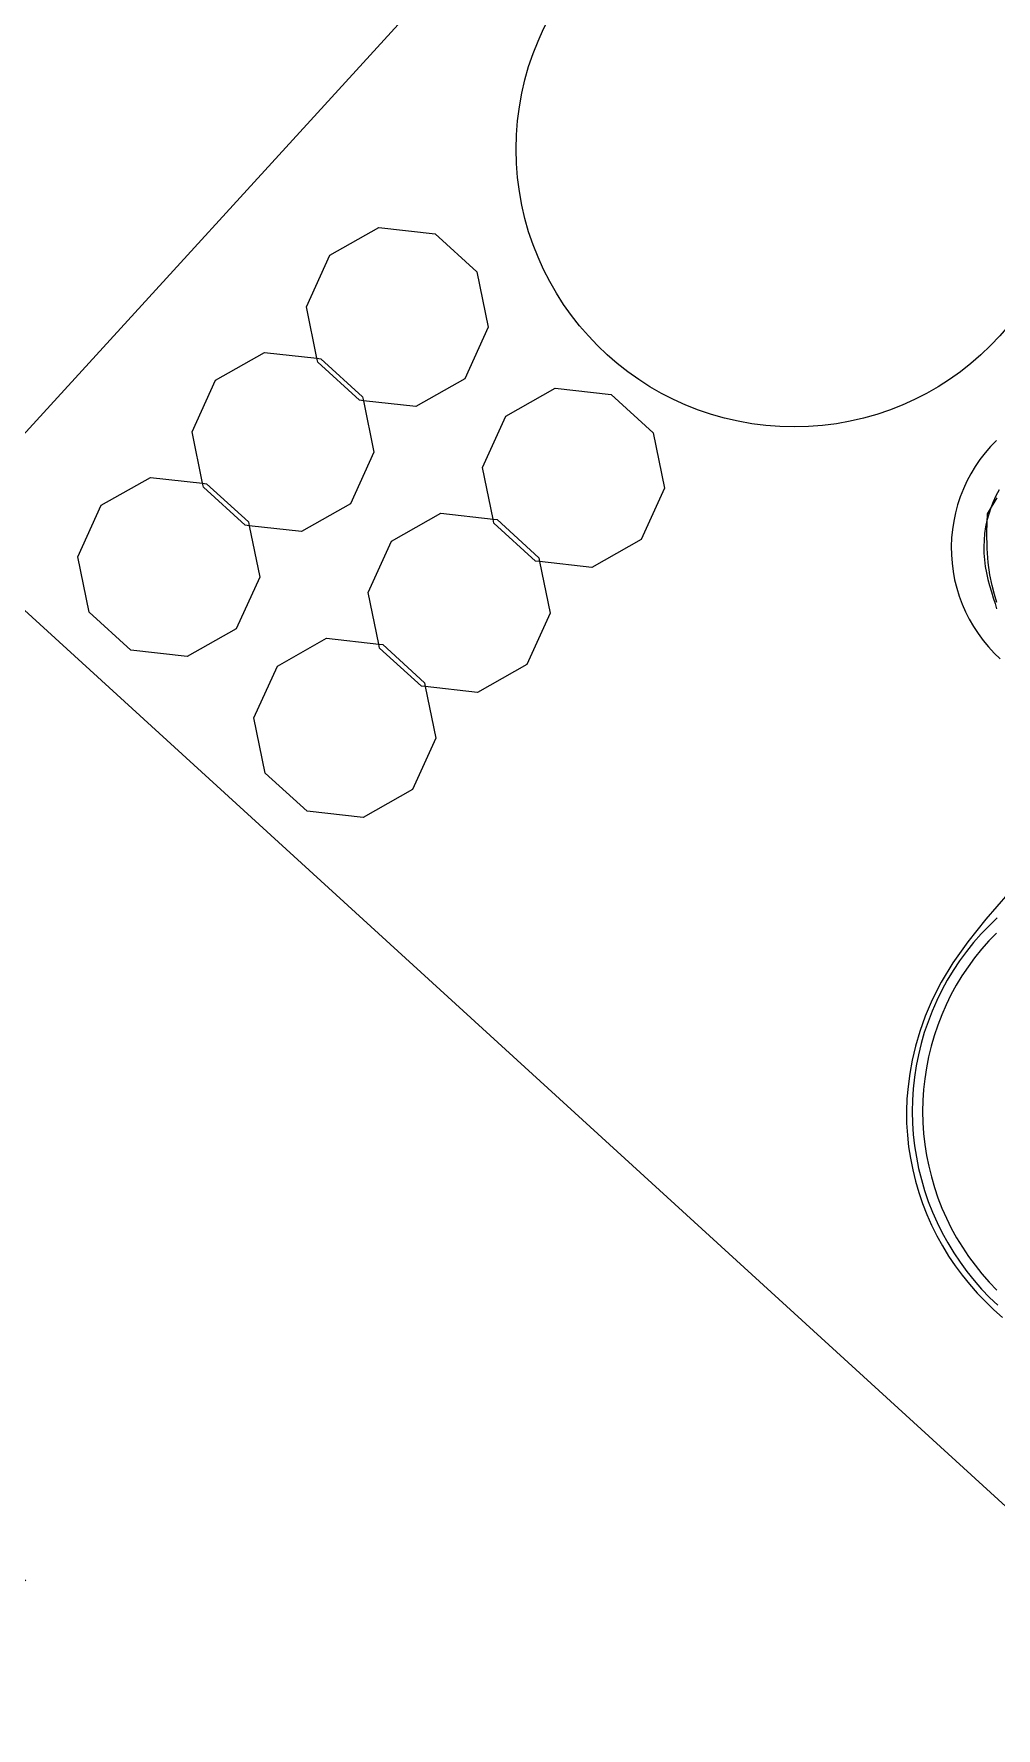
# Model space of a CAD drawing. Header units: metres. Extents: x 750 to 3116, y -341 to 1465.
# Drawn here: x 1588.773 to 1589.176, y 28.518 to 29.228 of the extents above; entities that cross this region are included whole.
import ezdxf

# ---------------------------------------------------------------- set-up
doc = ezdxf.new("R2010")
doc.units = ezdxf.units.M
doc.linetypes.add('DASHED2', pattern=[0.375, 0.25, -0.125])
doc.layers.add('Furniture', color=44, linetype='Continuous', lineweight=5)
doc.layers.add('Hidden line', color=251, linetype='Continuous', lineweight=5)

# ---------------------------------------------------------------- blocks, each defined once
blk = doc.blocks.new('tea counter')
at = {"layer": 'Furniture'}
for p, q in [((11493481.66083, 4446056.63266), (11493481.66083, 4446055.93266)), ((11493481.4421, 4446056.14616), (11493481.46464, 4446056.15348)), ((11493481.46464, 4446056.15348), (11493481.48719, 4446056.14616)), ((11493481.5131, 4446056.14616), (11493481.53564, 4446056.15348)), ((11493481.53564, 4446056.15348), (11493481.55819, 4446056.14616)), ((11493481.5841, 4446056.14616), (11493481.60664, 4446056.15348)), ((11493481.60664, 4446056.15348), (11493481.62919, 4446056.14616)), ((11493481.42816, 4446056.12698), (11493481.4421, 4446056.14616)), ((11493481.48719, 4446056.14616), (11493481.50014, 4446056.12833)), ((11493481.50014, 4446056.12833), (11493481.5131, 4446056.14616)), ((11493481.55819, 4446056.14616), (11493481.57114, 4446056.12833)), ((11493481.57114, 4446056.12833), (11493481.5841, 4446056.14616)), ((11493481.62919, 4446056.14616), (11493481.64312, 4446056.12698)), ((11493481.42816, 4446056.10327), (11493481.42816, 4446056.12698)), ((11493481.49916, 4446056.12698), (11493481.50014, 4446056.12833)), ((11493481.49916, 4446056.10327), (11493481.49916, 4446056.12698)), ((11493481.50014, 4446056.12833), (11493481.50112, 4446056.12698)), ((11493481.50112, 4446056.12698), (11493481.50112, 4446056.10327)), ((11493481.57016, 4446056.12698), (11493481.57114, 4446056.12833)), ((11493481.57016, 4446056.10327), (11493481.57016, 4446056.12698)), ((11493481.57114, 4446056.12833), (11493481.57212, 4446056.12698)), ((11493481.57212, 4446056.12698), (11493481.57212, 4446056.10327)), ((11493481.64312, 4446056.12698), (11493481.64312, 4446056.10327)), ((11493481.4421, 4446056.08409), (11493481.42816, 4446056.10327)), ((11493481.50014, 4446056.10193), (11493481.48719, 4446056.08409)), ((11493481.50014, 4446056.10193), (11493481.49916, 4446056.10327)), ((11493481.50112, 4446056.10327), (11493481.50014, 4446056.10193)), ((11493481.5131, 4446056.08409), (11493481.50014, 4446056.10193)), ((11493481.57114, 4446056.10193), (11493481.55819, 4446056.08409)), ((11493481.57114, 4446056.10193), (11493481.57016, 4446056.10327)), ((11493481.57212, 4446056.10327), (11493481.57114, 4446056.10193)), ((11493481.5841, 4446056.08409), (11493481.57114, 4446056.10193)), ((11493481.64312, 4446056.10327), (11493481.62919, 4446056.08409)), ((11493481.46464, 4446056.07677), (11493481.4421, 4446056.08409)), ((11493481.48719, 4446056.08409), (11493481.46464, 4446056.07677)), ((11493481.53564, 4446056.07677), (11493481.5131, 4446056.08409)), ((11493481.55819, 4446056.08409), (11493481.53564, 4446056.07677)), ((11493481.60664, 4446056.07677), (11493481.5841, 4446056.08409)), ((11493481.62919, 4446056.08409), (11493481.60664, 4446056.07677)), ((11493481.4421, 4446056.04616), (11493481.46464, 4446056.05348)), ((11493481.46464, 4446056.05348), (11493481.48719, 4446056.04616)), ((11493481.5131, 4446056.04616), (11493481.53564, 4446056.05348)), ((11493481.53564, 4446056.05348), (11493481.55819, 4446056.04616)), ((11493481.5841, 4446056.04616), (11493481.60664, 4446056.05348)), ((11493481.60664, 4446056.05348), (11493481.62919, 4446056.04616)), ((11493481.42816, 4446056.02698), (11493481.4421, 4446056.04616)), ((11493481.48719, 4446056.04616), (11493481.50014, 4446056.02833)), ((11493481.50014, 4446056.02833), (11493481.5131, 4446056.04616)), ((11493481.55819, 4446056.04616), (11493481.57114, 4446056.02833)), ((11493481.57114, 4446056.02833), (11493481.5841, 4446056.04616)), ((11493481.62919, 4446056.04616), (11493481.64312, 4446056.02698)), ((11493481.42816, 4446056.00327), (11493481.42816, 4446056.02698)), ((11493481.49916, 4446056.02698), (11493481.50014, 4446056.02833)), ((11493481.49916, 4446056.00327), (11493481.49916, 4446056.02698)), ((11493481.50014, 4446056.02833), (11493481.50112, 4446056.02698)), ((11493481.50112, 4446056.02698), (11493481.50112, 4446056.00327)), ((11493481.57016, 4446056.02698), (11493481.57114, 4446056.02833)), ((11493481.57016, 4446056.00327), (11493481.57016, 4446056.02698)), ((11493481.57114, 4446056.02833), (11493481.57212, 4446056.02698)), ((11493481.57212, 4446056.02698), (11493481.57212, 4446056.00327)), ((11493481.64312, 4446056.02698), (11493481.64312, 4446056.00327)), ((11493481.4421, 4446055.98409), (11493481.42816, 4446056.00327)), ((11493481.50014, 4446056.00193), (11493481.48719, 4446055.98409)), ((11493481.50014, 4446056.00193), (11493481.49916, 4446056.00327)), ((11493481.50112, 4446056.00327), (11493481.50014, 4446056.00193)), ((11493481.5131, 4446055.98409), (11493481.50014, 4446056.00193)), ((11493481.57114, 4446056.00193), (11493481.55819, 4446055.98409)), ((11493481.57114, 4446056.00193), (11493481.57016, 4446056.00327)), ((11493481.57212, 4446056.00327), (11493481.57114, 4446056.00193)), ((11493481.5841, 4446055.98409), (11493481.57114, 4446056.00193)), ((11493481.64312, 4446056.00327), (11493481.62919, 4446055.98409)), ((11493481.46464, 4446055.97677), (11493481.4421, 4446055.98409)), ((11493481.48719, 4446055.98409), (11493481.46464, 4446055.97677)), ((11493481.53564, 4446055.97677), (11493481.5131, 4446055.98409)), ((11493481.55819, 4446055.98409), (11493481.53564, 4446055.97677)), ((11493481.60664, 4446055.97677), (11493481.5841, 4446055.98409)), ((11493481.62919, 4446055.98409), (11493481.60664, 4446055.97677)), ((11493481.66083, 4446055.93266), (11493480.48448, 4446055.93266))]:
    blk.add_line(p, q, dxfattribs=at)
for points in [[(11493481.481, 4446056.37064), (11493481.4858, 4446056.37033), (11493481.4906, 4446056.37022), (11493481.49541, 4446056.37033), (11493481.50021, 4446056.37064), (11493481.50499, 4446056.37116), (11493481.50974, 4446056.37189), (11493481.51445, 4446056.37283), (11493481.51912, 4446056.37398), (11493481.52374, 4446056.37532), (11493481.52829, 4446056.37687), (11493481.53277, 4446056.37861), (11493481.53717, 4446056.38054), (11493481.54148, 4446056.38267), (11493481.5457, 4446056.38498), (11493481.54981, 4446056.38747), (11493481.5538, 4446056.39015), (11493481.55768, 4446056.39299), (11493481.56143, 4446056.396), (11493481.56504, 4446056.39917), (11493481.56852, 4446056.40249), (11493481.57184, 4446056.40596), (11493481.57501, 4446056.40958), (11493481.57802, 4446056.41333), (11493481.58086, 4446056.4172), (11493481.58353, 4446056.4212), (11493481.58602, 4446056.42531), (11493481.58834, 4446056.42953), (11493481.59046, 4446056.43384), (11493481.5924, 4446056.43824), (11493481.59414, 4446056.44272), (11493481.59569, 4446056.44727), (11493481.59703, 4446056.45189), (11493481.59817, 4446056.45656), (11493481.59911, 4446056.46127), (11493481.59984, 4446056.46602), (11493481.60037, 4446056.4708), (11493481.60068, 4446056.4756), (11493481.60079, 4446056.4804)], [(11493481.47063, 4446056.36714), (11493481.48465, 4446056.36745), (11493481.49688, 4446056.36833), (11493481.50753, 4446056.36971), (11493481.51678, 4446056.37152), (11493481.52483, 4446056.37369), (11493481.5319, 4446056.37615), (11493481.53816, 4446056.37883), (11493481.54382, 4446056.38167), (11493481.54906, 4446056.38459), (11493481.55392, 4446056.38761), (11493481.55844, 4446056.39072), (11493481.56265, 4446056.39393), (11493481.56657, 4446056.39726), (11493481.57024, 4446056.4007), (11493481.57369, 4446056.40427), (11493481.57693, 4446056.40796), (11493481.58001, 4446056.4118), (11493481.58292, 4446056.41576), (11493481.58565, 4446056.41985), (11493481.5882, 4446056.42406), (11493481.59056, 4446056.42837), (11493481.59274, 4446056.43278), (11493481.59472, 4446056.43728), (11493481.5965, 4446056.44186), (11493481.59808, 4446056.44651), (11493481.59946, 4446056.45124), (11493481.60063, 4446056.45601), (11493481.60158, 4446056.46083), (11493481.60233, 4446056.46569), (11493481.60287, 4446056.47058), (11493481.60319, 4446056.47549), (11493481.6033, 4446056.4804), (11493481.60319, 4446056.48532)], [(11493481.48599, 4446056.37466), (11493481.4906, 4446056.37456), (11493481.49522, 4446056.37466), (11493481.49983, 4446056.37496), (11493481.50442, 4446056.37546), (11493481.50898, 4446056.37616), (11493481.51351, 4446056.37706), (11493481.518, 4446056.37816), (11493481.52243, 4446056.37946), (11493481.52681, 4446056.38094), (11493481.53111, 4446056.38261), (11493481.53534, 4446056.38447), (11493481.53948, 4446056.38651), (11493481.54353, 4446056.38873), (11493481.54748, 4446056.39113), (11493481.55132, 4446056.3937), (11493481.55504, 4446056.39643), (11493481.55864, 4446056.39932), (11493481.56211, 4446056.40237), (11493481.56545, 4446056.40556), (11493481.56864, 4446056.40889), (11493481.57169, 4446056.41236), (11493481.57458, 4446056.41597), (11493481.57731, 4446056.41969), (11493481.57987, 4446056.42353), (11493481.58227, 4446056.42748), (11493481.58449, 4446056.43153), (11493481.58654, 4446056.43567), (11493481.5884, 4446056.4399), (11493481.59007, 4446056.4442), (11493481.59155, 4446056.44857), (11493481.59285, 4446056.45301), (11493481.59394, 4446056.45749), (11493481.59484, 4446056.46202), (11493481.59555, 4446056.46659), (11493481.59605, 4446056.47118), (11493481.59635, 4446056.47579)], [(11493481.33351, 4446056.23542), (11493481.33704, 4446056.23532), (11493481.34058, 4446056.23542), (11493481.3441, 4446056.23572), (11493481.3476, 4446056.23622), (11493481.35107, 4446056.23691), (11493481.35449, 4446056.23779), (11493481.35786, 4446056.23886), (11493481.36117, 4446056.24012), (11493481.3644, 4446056.24156), (11493481.36754, 4446056.24319), (11493481.37058, 4446056.24499), (11493481.37352, 4446056.24695), (11493481.37635, 4446056.24908), (11493481.37905, 4446056.25136), (11493481.38162, 4446056.25379), (11493481.38405, 4446056.25636), (11493481.38633, 4446056.25906), (11493481.38846, 4446056.26188), (11493481.39042, 4446056.26483), (11493481.39222, 4446056.26787), (11493481.39384, 4446056.27102), (11493481.39528, 4446056.27424), (11493481.39655, 4446056.27755), (11493481.39762, 4446056.28091), (11493481.39851, 4446056.28434), (11493481.3992, 4446056.28781), (11493481.39969, 4446056.29131), (11493481.39998, 4446056.29483), (11493481.40008, 4446056.29837)], [(11493481.34804, 4446056.25017), (11493481.35073, 4446056.25087), (11493481.35337, 4446056.25171), (11493481.35596, 4446056.25269), (11493481.35849, 4446056.25382), (11493481.36095, 4446056.2551), (11493481.36334, 4446056.25651), (11493481.36565, 4446056.25805), (11493481.36786, 4446056.25972), (11493481.36998, 4446056.26151), (11493481.372, 4446056.26341), (11493481.3739, 4446056.26542), (11493481.37569, 4446056.26754), (11493481.37736, 4446056.26975), (11493481.37892, 4446056.27203), (11493481.38039, 4446056.27433), (11493481.38178, 4446056.27663), (11493481.3831, 4446056.27888), (11493481.38438, 4446056.28105), (11493481.38562, 4446056.28311)], [(11493481.38353, 4446056.28134), (11493481.38173, 4446056.27837), (11493481.37958, 4446056.27505), (11493481.37693, 4446056.27139), (11493481.37366, 4446056.26738), (11493481.36963, 4446056.26304), (11493481.3647, 4446056.25834), (11493481.35874, 4446056.25331)], [(11493481.35874, 4446056.25331), (11493481.35109, 4446056.25179)]]:
    blk.add_lwpolyline(points, dxfattribs=at)
blk.add_circle((11493481.30054, 4446056.09041), 0.11647, dxfattribs=at)

msp = doc.modelspace()

# ---------------------------------------------------------------- linework, layer by layer
at = {"layer": 'Hidden line', "color": 252, "linetype": 'DASHED2', "true_color": 0x939598}
msp.add_line((1589.60017, 27.82079), (1586.07874, 31.03831), dxfattribs=at)

# ---------------------------------------------------------------- block references
at = {"layer": 'Furniture', "color": 252, "true_color": 0x939598, "rotation": 227.5821484610378}
msp.add_blockref('tea counter', (4472035.37999, 11484045.7746), dxfattribs=at)

doc.saveas('drawing.dxf')
